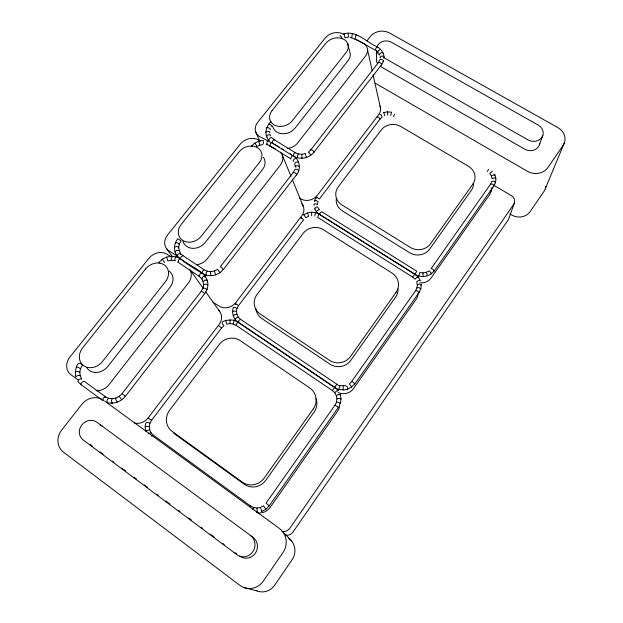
<?xml version="1.0" encoding="UTF-8"?>
<svg xmlns="http://www.w3.org/2000/svg" width="623" height="623" viewBox="0 0 623 623"><rect width="100%" height="100%" fill="white"/><g stroke="black" fill="none" stroke-linecap="round" stroke-linejoin="round"><path stroke-width="0.93" d="M265.772 508.882L265.982 509.225L263.513 505.775L260.461 507.426L261.746 511.514L265.982 509.225L269.229 505.845L266.052 503.127L334.979 405.199C338.312 400.542 337.066 393.658 332.293 390.481L236.117 325.37L233.158 323.991L234.061 320.479L238.212 322.114L334.855 387.405L338.048 390.387L337.611 391.065M387.724 115.193L387.631 111.758L383.511 112.662M103.496 400.262L102.694 400.48L80.928 384.601L80.935 383.729L81.862 382.358L84.058 381.183L105.279 396.617C110.606 400.402 118.222 398.611 122.085 393.58L201.136 291.486L202.919 288.27L204.64 288.13L207.07 289.438L204.796 293.542L125.348 396.384C120.994 401.757 113.682 404.42 106.938 402.583L107.187 399.927L108.597 398.261M376.58 50.549L376.417 59.255A9.376 8.083 -1.5 0 0 377.351 63.351M202.919 288.27C204.476 283.901 202.849 278.878 199.017 276.269L177.999 262.19L178.785 259.659L180.374 258.67C189.851 266.885 212.334 272.625 207.07 289.438L206.704 289.773M254.464 143.383L258.693 141.141L263.147 140.346C264.868 146.327 260.554 143.921 256.707 146.592L256.388 145.206L254.659 143.119L251.24 146.374M343.257 389.796L338.694 389.468L334.715 387.607L238.064 322.301C233.384 319.031 231.452 312.832 233.267 307.451L234.871 307.373L236.981 308.502C235.626 312.489 237.184 317.006 240.642 319.381L336.755 384.189C340.197 388.199 347.821 382.32 347.743 389.243L343.234 390.06L343.141 386.065M201.751 273.279L203.519 269.712L207.373 271.207L210.854 271.628L214.359 270.997L217.684 269.323L220.051 272.64C215.877 275.374 210.784 276.347 205.917 275.179C195.661 269.969 185.74 263.35 177.002 255.866C173.264 250.734 173.825 243.507 177.789 238.679L181.114 240.93L179.035 244.434M495.924 178.567L494.249 177.804L492.092 178.7L491.376 175.959L494.576 174.354C496.617 177.867 496.134 182.438 493.969 185.825L434.223 270.904C429.847 276.838 421.062 278.162 414.863 274.385L320.23 215.005M314.701 216.08L315.596 212.661L319.544 214.304L414.996 274.198L418.165 276.931L420.377 280.576L418.633 280.545L416.678 281.837L417.332 284.789L416.989 287.779L415.603 290.653L351.676 381.486L349.293 383.939L351.777 387.101L347.572 389.017M417.332 284.789L419.419 284.08L421.296 284.672L420.821 288.823L419.061 292.491L354.822 383.97L351.434 386.969M339.885 403.4L340.423 403.26L341.046 398.775L340.22 394.336L338.234 394.554L336.358 395.675M81.442 379.36L81.543 378.589C78.833 374.392 79.588 368.863 82.571 365.023C76.45 358.139 74.519 373.021 75.757 376.915L77.291 375.638L80.118 375.443M180.211 258.88L181.262 256.52L183.107 255.726L204.11 269.728M236.117 325.37L236.911 323.166L238.212 322.114M180.374 258.67L176.262 256.801L171.169 256.279L171.325 260.313L175.281 260.694M291.066 158.974L269.79 145.93L269.969 144.762L271.511 142.457L279.338 147.207M258.662 141.32L259.9 145.019M390.707 115.496L391.594 112.163L387.584 111.938M290.559 158.733L291.759 156.287L292.755 155.524C299.531 159.067 301.477 168.584 296.719 174.557L223.462 269.377L219.903 272.695M121.711 399.748L119.219 396.345M269.253 140.479L268.614 140.12C263.802 134.443 266.013 126.29 271.005 121.54M260.461 507.426L257.081 508.041L253.717 507.558L250.539 505.962L153.328 435.134C148.624 431.708 148.134 424.699 151.607 420.237L221.57 327.994L223.984 325.65C217.1 320.097 231.265 319.482 234.435 320.362M145.696 431.186C144.855 427.806 144.466 418.944 149.909 423.336M225.697 320.611L226.85 324.17L230.012 323.602L233.158 323.991M238.064 322.301L239.1 320.261L240.642 319.381M180.351 254.285L180.592 253.366L179.113 250.493L178.676 247.276L179.346 244.029L176.909 242.666L175.289 242.915M393.565 116.649L394.507 114.321M490.776 191.977L492.108 187.414M334.715 387.607L336.755 384.189M204.897 277.025L205.177 276.129L203.02 276.659L201.572 278.668L202.35 278.824M268.614 140.12L270.109 137.963L271.371 137.434L274.509 139.949L295.271 152.69L294.04 153.359L293.106 155.968L271.815 142.869L272.967 140.416L273.98 139.677L274.509 139.949M257.221 511.896L257.058 512.371L257.081 508.041M514.52 202.584L508.921 218.307A6.767 6.098 12.2 0 1 508.111 220.051L293.067 531.987A7.585 7.344 -76.8 0 1 285.583 535.102M414.863 274.385L416.74 271.207L321.818 211.765L320.526 212.357L319.404 214.483L316.437 211.898L314.444 208.464L316.157 207.093L317.457 206.898L319.49 209.741L317.878 210.052L316.819 211.041L316.437 211.898L316.951 212.124M539.417 144.738L542.859 135.316M252.806 509.396L253.717 507.558M545.32 188.644L564.516 142.511M174.946 251.871L176.621 250.391L179.113 250.493M332.293 390.481L334.855 387.405M417.644 277.733L418.165 276.931L416.725 277.406L415.082 279.205L412.597 277.056L414.996 274.198M343.834 34.14L343.997 33.79C356.73 30.153 366.573 42.652 377.413 46.842C381.081 49.053 383.729 52.799 384.126 57.106L383.503 57.931M433.67 271.044L434.223 270.904L432.798 269.081L431.108 268.622L490.574 184.135L491.835 181.472L493.946 181.122L495.199 181.698L495.573 182.414L494.857 182.858M75.321 372.04L76.917 371.433L79.806 371.923L79.596 372.336M270.032 136.055L270.475 135.168L269.751 134.646L268.287 134.817L266.94 135.565L266.496 136.46L267.228 136.974M487.295 171.551L488.65 169.378M203.098 281.612L204.85 280.171L207.303 280.202M314.934 201.439L314.335 200.746L316.554 197.024L319.381 199.025L380.03 119.063L382.172 117.015L381.05 114.819L379.882 114.461M310.76 155.267L309.382 152.806L308.237 152.292L310.737 149.925L378.161 62.853L379.633 60.112L380.225 59.45L381.634 59.45L383.02 60.112L383.573 61.046L381.704 64.551L313.953 152.246C309.21 158.265 300.154 160.049 293.534 156.171M236.981 308.502L238.531 305.628L303.588 219.849L301.026 217.466L301.197 218.533M223.205 269.541L221.531 267.345L220.223 266.831L293.114 172.696L294.726 169.736L295.216 169.222L296.603 169.316L298.082 169.962L298.775 170.78L298.285 171.286M162.245 259.316L166.528 257.112L171.169 256.279M174.362 247.409L176.114 246.544L177.765 246.731L178.676 247.276L178.334 247.853M265.78 132.364L266.247 131.624L267.664 131.282L269.198 131.515L269.954 132.208L269.479 132.94M334.792 392.817L336.365 391.143L338.048 390.387M305.215 153.788L306.454 157.51M164.604 262.61L162.284 259.238L158.787 262.54M334.979 405.199L338.499 407.208L269.229 505.845L268.91 505.611M76.465 367.142L77.898 367.204L80.46 368.606M203.565 284.921L205.411 284.127L207.957 284.789M295.964 167.299L295.24 166.653L295.761 165.959L297.218 165.632L299.484 166.505M339.839 36.064L340.158 35.636L341.015 36.251L342.292 38.766M266.527 128.221L266.963 127.653L268.303 127.707L269.767 128.361L270.483 129.218L270.047 129.786M366.885 40.947L370.381 36.492A13.971 11.962 -1.9 0 1 389.694 33.074L557.717 127.52A14.89 12.958 11.4 0 1 563.013 145.58L547.874 167.579A14.983 13.169 11.5 0 1 527.346 171.247L375.139 83.116M145.58 268.988L82.797 347.611A14.337 11.962 -43.5 0 0 83.755 365.748A14.337 11.962 -43.5 0 0 102.522 361.418L165.5 281.557A13.768 11.526 -35.8 0 0 163.942 264.697A13.768 11.526 -35.8 0 0 145.587 268.996M272.119 110.512L325.743 43.353A12.686 9.89 -18 0 1 343.078 38.938A12.686 9.89 -18 0 1 346.045 52.612L292.335 120.714A12.943 10.412 -22 0 1 274.65 125.176A12.943 10.412 -22 0 1 272.126 110.52M268.583 124.569L268.957 124.117L270.141 124.444L271.441 125.379L272.095 126.36L271.721 126.812M117.241 402.053L115.862 399.709L115.855 398.081M232.511 311.625L234.225 310.97L236.444 311.516M338.904 389.235L339.87 385.645M494.241 175.53L494.927 174.767M382.974 61.708L383.573 61.046M145.198 426.693L146.779 426.249L149.255 426.591M378.161 62.853L378.698 62.3L379.96 62.573L381.206 63.507L381.704 64.551L381.167 65.088M339.691 394.85L340.22 394.336M293.114 172.696L294.765 172.688L296.089 173.622L296.719 174.557L296.291 174.946M215.667 274.844L214.359 270.997M151.514 436.334L153.328 435.134M310.737 149.925L311.126 149.575L312.232 150.112L313.408 151.218L313.953 152.246L313.564 152.596M314.335 200.746L316.056 200.435L317.964 201.696L317.528 204.492L315.526 203.783L314.21 204.056L313.719 204.624L314.35 205.154M377.156 117.062L378.613 117.147L380.03 119.063M250.041 506.335L250.539 505.962M201.136 291.486L202.607 291.798L204.515 293.745M420.642 285.147L421.296 284.672M230.074 319.817L230.012 323.602M112.374 402.933L111.93 403.252L111.486 400.503L112.195 398.743M418.843 276.036L419.801 272.539L422.978 272.905L426.101 272.344L426.926 273.411L427.23 275.779M336.95 398.876L338.935 398.377L341.046 398.775L340.477 399.102M307.373 212.988L311.531 212.202L315.596 212.661M148.85 433.6L150.984 432.736M303.58 214.896L307.474 212.926L308.595 216.282L305.854 217.661L303.829 214.764M492.427 171.123L489.764 173.529L491.376 175.959M426.101 272.344L429.325 270.849L431.085 272.913L431.365 273.816L430.914 273.863M490.574 184.135L492.505 184.159L493.642 185L493.969 185.825L493.299 186.152M416.989 287.779L419.006 287.655L420.821 288.823L420.182 289.127M145.961 430.719L149.621 429.831M106.938 402.583L107.6 402.294M380.552 49.318L378.278 50.876L377.787 52.005L378.239 52.488M415.603 290.653L417.433 290.925L419.061 292.491L418.485 292.67M211.002 275.678L210.465 272.936L210.854 271.628M218.65 325.634L221.57 327.994M336.498 402.108L338.406 402.248L340.423 403.26M305.317 153.624L301.758 154.263L298.183 153.881L294.843 152.479M171.325 260.313L167.844 260.936L166.66 257.104M206.377 275.125L205.917 275.179L206.299 272.446L207.373 271.207M176.262 256.801L175.11 257.984L174.775 260.718M338.024 407.216L338.499 407.208M81.543 378.589L78.996 379.399L77.727 381.292L80.928 384.601M177.999 262.19L178.63 262.221M148.282 418.228L151.607 420.237M351.676 381.486L353.218 382.249L354.822 383.97L354.37 383.939M199.695 276.324L199.017 276.269L200.108 273.918L201.914 273.069M235.735 319.568L235.089 319.49L236.444 317.753L238.305 317.185M177.812 256.053L177.002 255.866L177.244 254.947L179.782 253.179L183.107 255.726M243.679 587.466L257.159 590.947M319.544 214.304L318.485 215.06L317.613 217.341L412.597 277.056M233.874 316.009L233.134 315.775L234.762 314.553L236.896 314.506M311.593 212.233L311.64 215.737M343.88 34.413L342.136 33.626A12.437 9.664 -18 0 0 325.19 38.003L257.751 122.279A12.764 10.311 -23.1 0 0 260.064 136.811L270.888 142.465M350.001 37.146L362.236 42.621A12.585 9.859 -16.9 0 1 365.382 56.226L297.747 142.862A12.904 10.521 -22.1 0 1 287.444 148.5M269.79 145.93L270.25 146.148M266.963 144.762L267.072 141.803L267.929 140.985M297.483 157.829L297.685 154.893L298.464 154.029M251.528 146.016L252.572 146.545M260.289 140.977L257.797 139.669A12.857 10.466 -24.7 0 0 240.377 143.999L167.618 234.926A13.324 11.089 -32.7 0 0 169.215 251.038L177.454 256.076M266.114 144.03L275.273 148.827M299.577 198.184L301.252 199.095A11.759 9.913 -21.9 0 0 317.419 195.201L378.675 114.616A11.494 9.337 -16.3 0 0 379.983 105.949M293.713 161.256L293.114 160.921L293.503 159.901L294.663 158.779L295.909 158.226L296.509 158.561M383.332 57.394L527.985 139.879A10.093 8.792 10.1 0 0 541.808 137.418A10.093 8.792 10.1 0 0 538.319 125.153L391.446 42.239A9.555 8.2 -1.6 0 0 377.11 46.515M380.536 66.497L524.831 149.216A9.898 8.66 10.3 0 0 539.736 143.267M122.085 393.58L125.254 396.329M493.782 185.265L511.335 195.599A7.032 6.3 11.7 0 1 513.687 204.383L289.882 528.195A7.912 7.655 -75.3 0 1 282.071 531.435M509.957 213.969L511.623 214.958A13.511 12.094 12.7 0 0 530.15 211.633L543.941 191.463A13.433 11.915 12.5 0 0 545.779 186.347M281.791 148.718L283.434 149.73M289.983 153.756L291.619 154.761M422.978 272.905L423.072 276.526M170.881 256.653L166.762 254.122A13.465 11.237 -35 0 0 148.842 258.389L70.103 356.777A14.173 11.767 -44.5 0 0 70.866 374.68L77.875 379.734M314.444 208.464L315.043 208.837M212.988 302.256L219.343 306.236A12.226 10.614 -33 0 0 235.946 302.404L301.68 215.916A11.837 10.061 -23.7 0 0 301.75 203.791M158.935 262.369L159.924 263.038M298.697 162.292L296.548 162.003L295.17 162.751L294.687 163.615L295.24 166.653M104.547 400.971L279.361 528.405A17.257 16.564 -75.2 0 1 283.083 552.36L263.365 581.018A17.584 16.681 -75.4 0 1 239.847 585.324L63.468 452.158A16.548 15.045 -46.9 0 1 61.654 430.072L81.823 404.358A16.299 14.905 -43.9 0 1 101.759 399.179M89.922 444.324L92.251 446.06M100.015 451.854L103.122 454.175M112.436 461.121L113.993 462.282M121.758 468.075L125.636 470.972M134.179 477.35L136.507 479.087M144.279 484.881L147.378 487.194M156.7 494.148L158.25 495.308M166.014 501.102L169.9 503.999M178.443 510.369L179.992 511.53M188.535 517.908L191.643 520.221M200.956 527.175L202.514 528.335M210.278 534.129L214.164 537.026M222.699 543.396L224.257 544.557M235.128 552.671L236.678 553.824M282.507 531.419L291.572 540.928M235.907 304.483L235.253 303.783L236.639 304.094L238.531 305.628M379.937 55.097L379.391 54.474L379.975 53.492L381.346 52.714L382.693 52.612L383.238 53.235M377.764 47.255L377.413 46.842L376.533 47.48L375.63 48.781L375.607 50.401L355.055 38.696L355.725 35.651L356.442 34.927L356.745 35.309M380.606 58.048L380.03 57.269L380.653 56.444L382.109 56.054L383.55 56.327L384.126 57.106M166.598 248.686L172.89 257.307M301.968 158.312L301.844 154.387M190.35 270.265L203.3 288.449M205.559 291.619L219.639 311.383M316.149 197.335L316.686 198.145M343.997 33.79L345.01 37.723L348.405 37.115L348.296 33.346M351.831 37.442L352.19 34.273L352.789 33.774M383.721 112.459L384.788 115.722M255.71 131.99L259.62 140.891M282.274 155.104L291.003 176.364M292.46 179.907L303.378 206.486M347.642 43.337L349.659 51.421A12.53 9.828 -17.9 0 1 348.086 60.633L295.076 128.104A12.787 10.342 -21.9 0 1 281.97 133.719A12.787 10.342 -21.9 0 1 272.703 126.08M367.578 50.027L372.219 70.882M373.06 74.674L380.645 108.799M261.715 511.078L261.746 511.514M102.694 400.48L103.395 398.042L105.279 396.617L105.318 397.536M280.521 152.246A12.997 10.692 -23.8 0 1 280.303 165.204L207.218 258.833A13.465 11.346 -32.2 0 1 196.447 264.752M263.373 157.253A12.966 10.646 -25 0 1 262.509 169.565L205.247 242.448A13.332 11.144 -31.5 0 1 192.616 248.351A13.332 11.144 -31.5 0 1 182.952 241.296M218.494 310.145A12.343 10.739 -35.8 0 1 219.031 324.653L148.305 417.706A12.951 11.198 -47 0 1 134.451 422.994M189.735 269.424A13.605 11.502 -34.7 0 1 188.341 283.013L109.111 384.5A14.321 12.055 -45.1 0 1 96.191 390.746M169.121 271.075A13.597 11.424 -35.9 0 1 170.009 287.296L107.974 366.269A14.15 11.853 -43.7 0 1 86.815 367.804M491.072 190.365A11.611 10.412 8.9 0 1 489.374 194.952L431.093 278.014A11.876 11.066 7.4 0 1 419.863 282.819M473.527 183.442A14.228 12.779 7 0 1 471.354 190.28L429.668 249.091A14.461 13.34 5.4 0 1 409.584 252.697L342.253 210.808A14.127 12.888 -3.4 0 1 336.249 198.924M418.064 293.55A11.946 11.237 6.7 0 1 416.117 299.359L353.56 388.518A12.242 11.954 -3.1 0 1 338.141 392.552M398.027 288.932A14.656 13.807 2.9 0 1 395.589 297.155L350.78 360.367A14.929 14.415 -5 0 1 329.933 364.136L261.753 318.478A14.648 13.831 -17.2 0 1 255.913 309.101M339.667 404.249A12.328 12.133 -12.6 0 1 337.464 411.46L270.148 507.402A13.005 12.577 -65 0 1 256.684 512.628M316.071 398.634A15.201 14.882 -24.5 0 1 314.101 412.107L265.803 480.24A15.777 15.279 -56 0 1 244.13 484.18L175.164 434.293A15.474 14.625 -43.6 0 1 173.747 433.117M378.94 54.551A9.555 8.2 -1.6 0 1 376.767 50.751M288.761 538.233A15.411 14.788 -78.5 0 1 292.148 559.649L274.665 585.207A15.668 14.882 -78 0 1 255.734 590.3M239.793 556.129A11.541 11.004 -71.8 0 0 255.29 553.325A11.541 11.004 -71.8 0 0 252.977 537.306L96.877 422.215A11.214 10.256 -46 0 0 81.777 424.979A11.214 10.256 -46 0 0 83.139 439.939L236.911 554.711A11.798 11.253 -71.1 0 0 252.767 551.83A11.798 11.253 -71.1 0 0 250.423 535.461M100.241 425.127A10.98 10.061 -46.4 0 1 102.561 426.373M313.299 408.914L264.214 478.051A16.019 15.513 -55.2 0 1 242.207 482.054L172.213 431.435A15.715 14.827 -43.2 0 1 169.627 410.207L219.312 344.41A15.178 14.407 -28.1 0 1 240.252 340.633L309.623 387.864A15.427 15.092 -23.9 0 1 313.299 408.914M396.026 292.374L350.547 356.442A15.154 14.617 -5.1 0 1 329.38 360.265L260.204 314.008A14.866 14.01 -17.1 0 1 257.058 294.422L303.199 233.321A14.547 13.465 -7.8 0 1 323.368 229.708L391.883 272.96A14.874 13.986 2.7 0 1 396.026 292.374M472.857 184.135L430.594 243.679A14.672 13.511 5.2 0 1 410.222 247.339L341.91 204.951A14.329 13.036 -3.4 0 1 338.297 186.838L381.26 129.942A14.08 12.507 0 0 1 400.714 126.477L468.309 166.185A14.43 12.935 6.8 0 1 472.857 184.135M259.324 162.587L201.252 236.218A13.496 11.237 -31.4 0 1 183.045 240.618A13.496 11.237 -31.4 0 1 181.238 224.342L239.162 151.786A13.122 10.723 -25 0 1 257.003 147.417A13.122 10.723 -25 0 1 259.324 162.587"/></g></svg>
